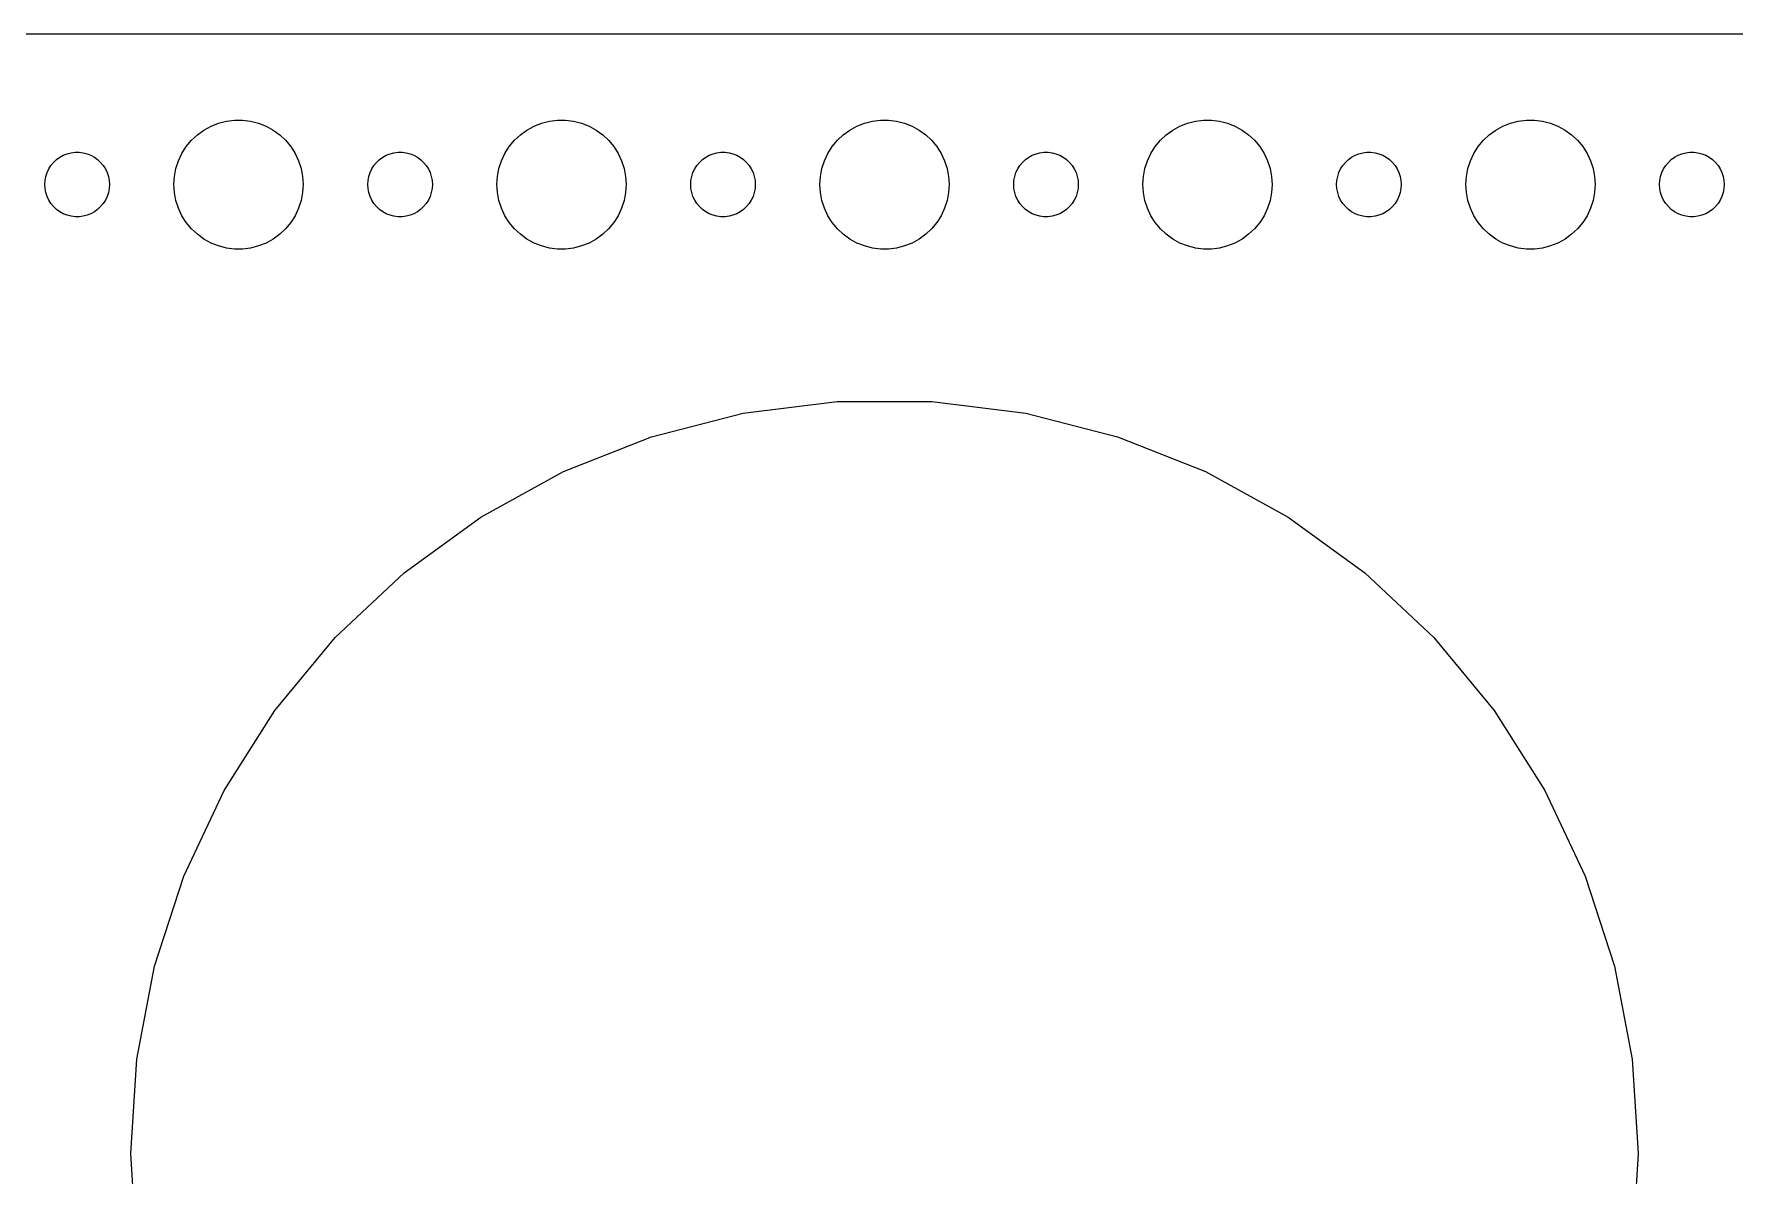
# Model space of a CAD drawing. Header units: metres. Extents: x -202 to 202, y -52 to 52.
# Drawn here: x -114.5 to -35.5, y -1 to 52 of the extents above; entities that cross this region are included whole.
import ezdxf

# ---------------------------------------------------------------- set-up
doc = ezdxf.new("R2010")
doc.units = ezdxf.units.M

msp = doc.modelspace()

# ---------------------------------------------------------------- linework, layer by layer
for p, q in [((197.314, 51.9901), (-197.314, 51.9901)), ((-106.912, 47.3115), (-106.607, 47.533)), ((-106.607, 47.533), (-106.277, 47.7145)), ((-106.277, 47.7145), (-105.927, 47.8532)), ((-105.927, 47.8532), (-105.562, 47.9469)), ((-105.562, 47.9469), (-105.188, 47.9941)), ((-105.188, 47.9941), (-104.812, 47.9941)), ((-104.812, 47.9941), (-104.438, 47.9469)), ((-104.438, 47.9469), (-104.073, 47.8532)), ((-104.073, 47.8532), (-103.723, 47.7145)), ((-103.723, 47.7145), (-103.393, 47.533)), ((-103.393, 47.533), (-103.088, 47.3115)), ((-91.9123, 47.3115), (-91.6075, 47.533)), ((-91.6075, 47.533), (-91.2773, 47.7145)), ((-91.2773, 47.7145), (-90.927, 47.8532)), ((-90.927, 47.8532), (-90.5621, 47.9469)), ((-90.5621, 47.9469), (-90.1884, 47.9941)), ((-90.1884, 47.9941), (-89.8116, 47.9941)), ((-89.8116, 47.9941), (-89.4379, 47.9469)), ((-89.4379, 47.9469), (-89.073, 47.8532)), ((-89.073, 47.8532), (-88.7227, 47.7145)), ((-88.7227, 47.7145), (-88.3925, 47.533)), ((-88.3925, 47.533), (-88.0877, 47.3115)), ((-76.9123, 47.3115), (-76.6075, 47.533)), ((-76.6075, 47.533), (-76.2773, 47.7145)), ((-76.2773, 47.7145), (-75.927, 47.8532)), ((-75.927, 47.8532), (-75.5621, 47.9469)), ((-75.5621, 47.9469), (-75.1884, 47.9941)), ((-75.1884, 47.9941), (-74.8116, 47.9941)), ((-74.8116, 47.9941), (-74.4379, 47.9469)), ((-74.4379, 47.9469), (-74.073, 47.8532)), ((-74.073, 47.8532), (-73.7227, 47.7145)), ((-73.7227, 47.7145), (-73.3925, 47.533)), ((-73.3925, 47.533), (-73.0877, 47.3115)), ((-61.9123, 47.3115), (-61.6075, 47.533)), ((-61.6075, 47.533), (-61.2773, 47.7145)), ((-61.2773, 47.7145), (-60.927, 47.8532)), ((-60.927, 47.8532), (-60.5621, 47.9469)), ((-60.5621, 47.9469), (-60.1884, 47.9941)), ((-60.1884, 47.9941), (-59.8116, 47.9941)), ((-59.8116, 47.9941), (-59.4379, 47.9469)), ((-59.4379, 47.9469), (-59.0729, 47.8532)), ((-59.0729, 47.8532), (-58.7227, 47.7145)), ((-58.7227, 47.7145), (-58.3925, 47.533)), ((-58.3925, 47.533), (-58.0877, 47.3115)), ((-46.9123, 47.3115), (-46.6075, 47.533)), ((-46.6075, 47.533), (-46.2773, 47.7145)), ((-46.2773, 47.7145), (-45.927, 47.8532)), ((-45.927, 47.8532), (-45.5621, 47.9469)), ((-45.5621, 47.9469), (-45.1884, 47.9941)), ((-45.1884, 47.9941), (-44.8116, 47.9941)), ((-44.8116, 47.9941), (-44.4379, 47.9469)), ((-44.4379, 47.9469), (-44.0729, 47.8532)), ((-44.0729, 47.8532), (-43.7227, 47.7145)), ((-43.7227, 47.7145), (-43.3925, 47.533)), ((-43.3925, 47.533), (-43.0877, 47.3115)), ((-107.629, 46.4453), (-107.427, 46.7634)), ((-107.427, 46.7634), (-107.187, 47.0536)), ((-107.187, 47.0536), (-106.912, 47.3115)), ((-103.088, 47.3115), (-102.813, 47.0536)), ((-102.813, 47.0536), (-102.573, 46.7634)), ((-102.573, 46.7634), (-102.371, 46.4453)), ((-92.6289, 46.4453), (-92.427, 46.7634)), ((-92.427, 46.7634), (-92.1869, 47.0536)), ((-92.1869, 47.0536), (-91.9123, 47.3115)), ((-88.0877, 47.3115), (-87.8131, 47.0536)), ((-87.8131, 47.0536), (-87.573, 46.7634)), ((-87.573, 46.7634), (-87.3711, 46.4453)), ((-77.6289, 46.4453), (-77.427, 46.7634)), ((-77.427, 46.7634), (-77.1869, 47.0536)), ((-77.1869, 47.0536), (-76.9123, 47.3115)), ((-73.0877, 47.3115), (-72.8131, 47.0536)), ((-72.8131, 47.0536), (-72.573, 46.7634)), ((-72.573, 46.7634), (-72.3711, 46.4453)), ((-62.6289, 46.4453), (-62.427, 46.7634)), ((-62.427, 46.7634), (-62.1869, 47.0536)), ((-62.1869, 47.0536), (-61.9123, 47.3115)), ((-58.0877, 47.3115), (-57.8131, 47.0536)), ((-57.8131, 47.0536), (-57.5729, 46.7634)), ((-57.5729, 46.7634), (-57.3711, 46.4453)), ((-47.6289, 46.4453), (-47.427, 46.7634)), ((-47.427, 46.7634), (-47.1869, 47.0536)), ((-47.1869, 47.0536), (-46.9123, 47.3115)), ((-43.0877, 47.3115), (-42.8131, 47.0536)), ((-42.8131, 47.0536), (-42.5729, 46.7634)), ((-42.5729, 46.7634), (-42.3711, 46.4453)), ((-113.814, 45.7226), (-113.714, 45.8817)), ((-113.714, 45.8817), (-113.593, 46.0268)), ((-113.593, 46.0268), (-113.456, 46.1558)), ((-113.456, 46.1558), (-113.304, 46.2665)), ((-113.304, 46.2665), (-113.139, 46.3572)), ((-113.139, 46.3572), (-112.964, 46.4266)), ((-112.964, 46.4266), (-112.781, 46.4734)), ((-112.781, 46.4734), (-112.594, 46.497)), ((-112.594, 46.497), (-112.406, 46.497)), ((-112.406, 46.497), (-112.219, 46.4734)), ((-112.219, 46.4734), (-112.036, 46.4266)), ((-112.036, 46.4266), (-111.861, 46.3572)), ((-111.861, 46.3572), (-111.696, 46.2665)), ((-111.696, 46.2665), (-111.544, 46.1558)), ((-111.544, 46.1558), (-111.407, 46.0268)), ((-111.407, 46.0268), (-111.286, 45.8817)), ((-111.286, 45.8817), (-111.186, 45.7226)), ((-107.906, 45.7461), (-107.789, 46.1044)), ((-107.789, 46.1044), (-107.629, 46.4453)), ((-102.371, 46.4453), (-102.211, 46.1044)), ((-102.211, 46.1044), (-102.094, 45.7461)), ((-98.8145, 45.7226), (-98.7135, 45.8817)), ((-98.7135, 45.8817), (-98.5934, 46.0268)), ((-98.5934, 46.0268), (-98.4561, 46.1558)), ((-98.4561, 46.1558), (-98.3037, 46.2665)), ((-98.3037, 46.2665), (-98.1387, 46.3572)), ((-98.1387, 46.3572), (-97.9635, 46.4266)), ((-97.9635, 46.4266), (-97.7811, 46.4734)), ((-97.7811, 46.4734), (-97.5942, 46.497)), ((-97.5942, 46.497), (-97.4058, 46.497)), ((-97.4058, 46.497), (-97.2189, 46.4734)), ((-97.2189, 46.4734), (-97.0365, 46.4266)), ((-97.0365, 46.4266), (-96.8613, 46.3572)), ((-96.8613, 46.3572), (-96.6963, 46.2665)), ((-96.6963, 46.2665), (-96.5439, 46.1558)), ((-96.5439, 46.1558), (-96.4065, 46.0268)), ((-96.4065, 46.0268), (-96.2865, 45.8817)), ((-96.2865, 45.8817), (-96.1855, 45.7226)), ((-92.9057, 45.7461), (-92.7893, 46.1044)), ((-92.7893, 46.1044), (-92.6289, 46.4453)), ((-87.3711, 46.4453), (-87.2107, 46.1044)), ((-87.2107, 46.1044), (-87.0943, 45.7461)), ((-83.8145, 45.7226), (-83.7135, 45.8817)), ((-83.7135, 45.8817), (-83.5934, 46.0268)), ((-83.5934, 46.0268), (-83.4561, 46.1558)), ((-83.4561, 46.1558), (-83.3037, 46.2665)), ((-83.3037, 46.2665), (-83.1387, 46.3572)), ((-83.1387, 46.3572), (-82.9635, 46.4266)), ((-82.9635, 46.4266), (-82.7811, 46.4734)), ((-82.7811, 46.4734), (-82.5942, 46.497)), ((-82.5942, 46.497), (-82.4058, 46.497)), ((-82.4058, 46.497), (-82.2189, 46.4734)), ((-82.2189, 46.4734), (-82.0365, 46.4266)), ((-82.0365, 46.4266), (-81.8613, 46.3572)), ((-81.8613, 46.3572), (-81.6963, 46.2665)), ((-81.6963, 46.2665), (-81.5439, 46.1558)), ((-81.5439, 46.1558), (-81.4065, 46.0268)), ((-81.4065, 46.0268), (-81.2865, 45.8817)), ((-81.2865, 45.8817), (-81.1855, 45.7226)), ((-77.9057, 45.7461), (-77.7893, 46.1044)), ((-77.7893, 46.1044), (-77.6289, 46.4453)), ((-72.3711, 46.4453), (-72.2107, 46.1044)), ((-72.2107, 46.1044), (-72.0943, 45.7461)), ((-68.8145, 45.7226), (-68.7135, 45.8817)), ((-68.7135, 45.8817), (-68.5934, 46.0268)), ((-68.5934, 46.0268), (-68.4561, 46.1558)), ((-68.4561, 46.1558), (-68.3037, 46.2665)), ((-68.3037, 46.2665), (-68.1387, 46.3572)), ((-68.1387, 46.3572), (-67.9635, 46.4266)), ((-67.9635, 46.4266), (-67.7811, 46.4734)), ((-67.7811, 46.4734), (-67.5942, 46.497)), ((-67.5942, 46.497), (-67.4058, 46.497)), ((-67.4058, 46.497), (-67.2189, 46.4734)), ((-67.2189, 46.4734), (-67.0365, 46.4266)), ((-67.0365, 46.4266), (-66.8613, 46.3572)), ((-66.8613, 46.3572), (-66.6963, 46.2665)), ((-66.6963, 46.2665), (-66.5439, 46.1558)), ((-66.5439, 46.1558), (-66.4065, 46.0268)), ((-66.4065, 46.0268), (-66.2865, 45.8817)), ((-66.2865, 45.8817), (-66.1855, 45.7226)), ((-62.9057, 45.7461), (-62.7893, 46.1044)), ((-62.7893, 46.1044), (-62.6289, 46.4453)), ((-57.3711, 46.4453), (-57.2107, 46.1044)), ((-57.2107, 46.1044), (-57.0942, 45.7461)), ((-53.8145, 45.7226), (-53.7135, 45.8817)), ((-53.7135, 45.8817), (-53.5934, 46.0268)), ((-53.5934, 46.0268), (-53.4561, 46.1558)), ((-53.4561, 46.1558), (-53.3037, 46.2665)), ((-53.3037, 46.2665), (-53.1387, 46.3572)), ((-53.1387, 46.3572), (-52.9635, 46.4266)), ((-52.9635, 46.4266), (-52.7811, 46.4734)), ((-52.7811, 46.4734), (-52.5942, 46.497)), ((-52.5942, 46.497), (-52.4058, 46.497)), ((-52.4058, 46.497), (-52.2189, 46.4734)), ((-52.2189, 46.4734), (-52.0365, 46.4266)), ((-52.0365, 46.4266), (-51.8613, 46.3572)), ((-51.8613, 46.3572), (-51.6963, 46.2665)), ((-51.6963, 46.2665), (-51.5439, 46.1558)), ((-51.5439, 46.1558), (-51.4065, 46.0268)), ((-51.4065, 46.0268), (-51.2865, 45.8817)), ((-51.2865, 45.8817), (-51.1855, 45.7226)), ((-47.9057, 45.7461), (-47.7893, 46.1044)), ((-47.7893, 46.1044), (-47.6289, 46.4453)), ((-42.3711, 46.4453), (-42.2107, 46.1044)), ((-42.2107, 46.1044), (-42.0942, 45.7461)), ((-38.8145, 45.7226), (-38.7135, 45.8817)), ((-38.7135, 45.8817), (-38.5934, 46.0268)), ((-38.5934, 46.0268), (-38.4561, 46.1558)), ((-38.4561, 46.1558), (-38.3037, 46.2665)), ((-38.3037, 46.2665), (-38.1387, 46.3572)), ((-38.1387, 46.3572), (-37.9635, 46.4266)), ((-37.9635, 46.4266), (-37.7811, 46.4734)), ((-37.7811, 46.4734), (-37.5942, 46.497)), ((-37.5942, 46.497), (-37.4058, 46.497)), ((-37.4058, 46.497), (-37.2189, 46.4734)), ((-37.2189, 46.4734), (-37.0365, 46.4266)), ((-37.0365, 46.4266), (-36.8613, 46.3572)), ((-36.8613, 46.3572), (-36.6963, 46.2665)), ((-36.6963, 46.2665), (-36.5439, 46.1558)), ((-36.5439, 46.1558), (-36.4065, 46.0268)), ((-36.4065, 46.0268), (-36.2865, 45.8817)), ((-36.2865, 45.8817), (-36.1855, 45.7226)), ((-114, 45), (-113.988, 45.188)), ((-113.988, 45.188), (-113.953, 45.373)), ((-113.953, 45.373), (-113.895, 45.5522)), ((-113.895, 45.5522), (-113.814, 45.7226)), ((-111.186, 45.7226), (-111.105, 45.5522)), ((-111.105, 45.5522), (-111.047, 45.373)), ((-111.047, 45.373), (-111.012, 45.188)), ((-111.012, 45.188), (-111, 45)), ((-108, 45), (-107.976, 45.376)), ((-107.976, 45.376), (-107.906, 45.7461)), ((-102.094, 45.7461), (-102.024, 45.376)), ((-102.024, 45.376), (-102, 45)), ((-99, 45), (-98.9882, 45.188)), ((-98.9882, 45.188), (-98.9529, 45.373)), ((-98.9529, 45.373), (-98.8947, 45.5522)), ((-98.8947, 45.5522), (-98.8145, 45.7226)), ((-96.1855, 45.7226), (-96.1053, 45.5522)), ((-96.1053, 45.5522), (-96.0471, 45.373)), ((-96.0471, 45.373), (-96.0118, 45.188)), ((-96.0118, 45.188), (-96, 45)), ((-93, 45), (-92.9763, 45.376)), ((-92.9763, 45.376), (-92.9057, 45.7461)), ((-87.0943, 45.7461), (-87.0237, 45.376)), ((-87.0237, 45.376), (-87, 45)), ((-84, 45), (-83.9882, 45.188)), ((-83.9882, 45.188), (-83.9529, 45.373)), ((-83.9529, 45.373), (-83.8947, 45.5522)), ((-83.8947, 45.5522), (-83.8145, 45.7226)), ((-81.1855, 45.7226), (-81.1053, 45.5522)), ((-81.1053, 45.5522), (-81.0471, 45.373)), ((-81.0471, 45.373), (-81.0118, 45.188)), ((-81.0118, 45.188), (-81, 45)), ((-78, 45), (-77.9763, 45.376)), ((-77.9763, 45.376), (-77.9057, 45.7461)), ((-72.0943, 45.7461), (-72.0237, 45.376)), ((-72.0237, 45.376), (-72, 45)), ((-69, 45), (-68.9882, 45.188)), ((-68.9882, 45.188), (-68.9529, 45.373)), ((-68.9529, 45.373), (-68.8947, 45.5522)), ((-68.8947, 45.5522), (-68.8145, 45.7226)), ((-66.1855, 45.7226), (-66.1053, 45.5522)), ((-66.1053, 45.5522), (-66.0471, 45.373)), ((-66.0471, 45.373), (-66.0118, 45.188)), ((-66.0118, 45.188), (-66, 45)), ((-63, 45), (-62.9763, 45.376)), ((-62.9763, 45.376), (-62.9057, 45.7461)), ((-57.0942, 45.7461), (-57.0237, 45.376)), ((-57.0237, 45.376), (-57, 45)), ((-54, 45), (-53.9882, 45.188)), ((-53.9882, 45.188), (-53.9529, 45.373)), ((-53.9529, 45.373), (-53.8947, 45.5522)), ((-53.8947, 45.5522), (-53.8145, 45.7226)), ((-51.1855, 45.7226), (-51.1053, 45.5522)), ((-51.1053, 45.5522), (-51.0471, 45.373)), ((-51.0471, 45.373), (-51.0118, 45.188)), ((-51.0118, 45.188), (-51, 45)), ((-48, 45), (-47.9763, 45.376)), ((-47.9763, 45.376), (-47.9057, 45.7461)), ((-42.0942, 45.7461), (-42.0237, 45.376)), ((-42.0237, 45.376), (-42, 45)), ((-39, 45), (-38.9882, 45.188)), ((-38.9882, 45.188), (-38.9529, 45.373)), ((-38.9529, 45.373), (-38.8947, 45.5522)), ((-38.8947, 45.5522), (-38.8145, 45.7226)), ((-36.1855, 45.7226), (-36.1053, 45.5522)), ((-36.1053, 45.5522), (-36.0471, 45.373)), ((-36.0471, 45.373), (-36.0118, 45.188)), ((-36.0118, 45.188), (-36, 45)), ((-113.988, 44.812), (-114, 45)), ((-113.953, 44.627), (-113.988, 44.812)), ((-113.895, 44.4478), (-113.953, 44.627)), ((-113.814, 44.2774), (-113.895, 44.4478)), ((-113.714, 44.1183), (-113.814, 44.2774)), ((-111.186, 44.2774), (-111.286, 44.1183)), ((-111.105, 44.4478), (-111.186, 44.2774)), ((-111.047, 44.627), (-111.105, 44.4478)), ((-111.012, 44.812), (-111.047, 44.627)), ((-111, 45), (-111.012, 44.812)), ((-107.976, 44.624), (-108, 45)), ((-107.906, 44.2539), (-107.976, 44.624)), ((-107.789, 43.8956), (-107.906, 44.2539)), ((-102.094, 44.2539), (-102.211, 43.8956)), ((-102.024, 44.624), (-102.094, 44.2539)), ((-102, 45), (-102.024, 44.624)), ((-98.9882, 44.812), (-99, 45)), ((-98.9529, 44.627), (-98.9882, 44.812)), ((-98.8947, 44.4478), (-98.9529, 44.627)), ((-98.8145, 44.2774), (-98.8947, 44.4478)), ((-98.7135, 44.1183), (-98.8145, 44.2774)), ((-96.1855, 44.2774), (-96.2865, 44.1183)), ((-96.1053, 44.4478), (-96.1855, 44.2774)), ((-96.0471, 44.627), (-96.1053, 44.4478)), ((-96.0118, 44.812), (-96.0471, 44.627)), ((-96, 45), (-96.0118, 44.812)), ((-92.9763, 44.624), (-93, 45)), ((-92.9057, 44.2539), (-92.9763, 44.624)), ((-92.7893, 43.8956), (-92.9057, 44.2539)), ((-87.0943, 44.2539), (-87.2107, 43.8956)), ((-87.0237, 44.624), (-87.0943, 44.2539)), ((-87, 45), (-87.0237, 44.624)), ((-83.9882, 44.812), (-84, 45)), ((-83.9529, 44.627), (-83.9882, 44.812)), ((-83.8947, 44.4478), (-83.9529, 44.627)), ((-83.8145, 44.2774), (-83.8947, 44.4478)), ((-83.7135, 44.1183), (-83.8145, 44.2774)), ((-81.1855, 44.2774), (-81.2865, 44.1183)), ((-81.1053, 44.4478), (-81.1855, 44.2774)), ((-81.0471, 44.627), (-81.1053, 44.4478)), ((-81.0118, 44.812), (-81.0471, 44.627)), ((-81, 45), (-81.0118, 44.812)), ((-77.9763, 44.624), (-78, 45)), ((-77.9057, 44.2539), (-77.9763, 44.624)), ((-77.7893, 43.8956), (-77.9057, 44.2539)), ((-72.0943, 44.2539), (-72.2107, 43.8956)), ((-72.0237, 44.624), (-72.0943, 44.2539)), ((-72, 45), (-72.0237, 44.624)), ((-68.9882, 44.812), (-69, 45)), ((-68.9529, 44.627), (-68.9882, 44.812)), ((-68.8947, 44.4478), (-68.9529, 44.627)), ((-68.8145, 44.2774), (-68.8947, 44.4478)), ((-68.7135, 44.1183), (-68.8145, 44.2774)), ((-66.1855, 44.2774), (-66.2865, 44.1183)), ((-66.1053, 44.4478), (-66.1855, 44.2774)), ((-66.0471, 44.627), (-66.1053, 44.4478)), ((-66.0118, 44.812), (-66.0471, 44.627)), ((-66, 45), (-66.0118, 44.812)), ((-62.9763, 44.624), (-63, 45)), ((-62.9057, 44.2539), (-62.9763, 44.624)), ((-62.7893, 43.8956), (-62.9057, 44.2539)), ((-57.0942, 44.2539), (-57.2107, 43.8956)), ((-57.0237, 44.624), (-57.0942, 44.2539)), ((-57, 45), (-57.0237, 44.624)), ((-53.9882, 44.812), (-54, 45)), ((-53.9529, 44.627), (-53.9882, 44.812)), ((-53.8947, 44.4478), (-53.9529, 44.627)), ((-53.8145, 44.2774), (-53.8947, 44.4478)), ((-53.7135, 44.1183), (-53.8145, 44.2774)), ((-51.1855, 44.2774), (-51.2865, 44.1183)), ((-51.1053, 44.4478), (-51.1855, 44.2774)), ((-51.0471, 44.627), (-51.1053, 44.4478)), ((-51.0118, 44.812), (-51.0471, 44.627)), ((-51, 45), (-51.0118, 44.812)), ((-47.9763, 44.624), (-48, 45)), ((-47.9057, 44.2539), (-47.9763, 44.624)), ((-47.7893, 43.8956), (-47.9057, 44.2539)), ((-42.0942, 44.2539), (-42.2107, 43.8956)), ((-42.0237, 44.624), (-42.0942, 44.2539)), ((-42, 45), (-42.0237, 44.624)), ((-38.9882, 44.812), (-39, 45)), ((-38.9529, 44.627), (-38.9882, 44.812)), ((-38.8947, 44.4478), (-38.9529, 44.627)), ((-38.8145, 44.2774), (-38.8947, 44.4478)), ((-38.7135, 44.1183), (-38.8145, 44.2774)), ((-36.1855, 44.2774), (-36.2865, 44.1183)), ((-36.1053, 44.4478), (-36.1855, 44.2774)), ((-36.0471, 44.627), (-36.1053, 44.4478)), ((-36.0118, 44.812), (-36.0471, 44.627)), ((-36, 45), (-36.0118, 44.812)), ((-113.593, 43.9732), (-113.714, 44.1183)), ((-113.456, 43.8442), (-113.593, 43.9732)), ((-113.304, 43.7335), (-113.456, 43.8442)), ((-113.139, 43.6428), (-113.304, 43.7335)), ((-112.964, 43.5734), (-113.139, 43.6428)), ((-112.781, 43.5266), (-112.964, 43.5734)), ((-112.594, 43.503), (-112.781, 43.5266)), ((-112.406, 43.503), (-112.594, 43.503)), ((-112.219, 43.5266), (-112.406, 43.503)), ((-112.036, 43.5734), (-112.219, 43.5266)), ((-111.861, 43.6428), (-112.036, 43.5734)), ((-111.696, 43.7335), (-111.861, 43.6428)), ((-111.544, 43.8442), (-111.696, 43.7335)), ((-111.407, 43.9732), (-111.544, 43.8442)), ((-111.286, 44.1183), (-111.407, 43.9732)), ((-107.629, 43.5547), (-107.789, 43.8956)), ((-107.427, 43.2366), (-107.629, 43.5547)), ((-102.371, 43.5547), (-102.573, 43.2366)), ((-102.211, 43.8956), (-102.371, 43.5547)), ((-98.5934, 43.9732), (-98.7135, 44.1183)), ((-98.4561, 43.8442), (-98.5934, 43.9732)), ((-98.3037, 43.7335), (-98.4561, 43.8442)), ((-98.1387, 43.6428), (-98.3037, 43.7335)), ((-97.9635, 43.5734), (-98.1387, 43.6428)), ((-97.7811, 43.5266), (-97.9635, 43.5734)), ((-97.5942, 43.503), (-97.7811, 43.5266)), ((-97.4058, 43.503), (-97.5942, 43.503)), ((-97.2189, 43.5266), (-97.4058, 43.503)), ((-97.0365, 43.5734), (-97.2189, 43.5266)), ((-96.8613, 43.6428), (-97.0365, 43.5734)), ((-96.6963, 43.7335), (-96.8613, 43.6428)), ((-96.5439, 43.8442), (-96.6963, 43.7335)), ((-96.4065, 43.9732), (-96.5439, 43.8442)), ((-96.2865, 44.1183), (-96.4065, 43.9732)), ((-92.6289, 43.5547), (-92.7893, 43.8956)), ((-92.427, 43.2366), (-92.6289, 43.5547)), ((-87.3711, 43.5547), (-87.573, 43.2366)), ((-87.2107, 43.8956), (-87.3711, 43.5547)), ((-83.5934, 43.9732), (-83.7135, 44.1183)), ((-83.4561, 43.8442), (-83.5934, 43.9732)), ((-83.3037, 43.7335), (-83.4561, 43.8442)), ((-83.1387, 43.6428), (-83.3037, 43.7335)), ((-82.9635, 43.5734), (-83.1387, 43.6428)), ((-82.7811, 43.5266), (-82.9635, 43.5734)), ((-82.5942, 43.503), (-82.7811, 43.5266)), ((-82.4058, 43.503), (-82.5942, 43.503)), ((-82.2189, 43.5266), (-82.4058, 43.503)), ((-82.0365, 43.5734), (-82.2189, 43.5266)), ((-81.8613, 43.6428), (-82.0365, 43.5734)), ((-81.6963, 43.7335), (-81.8613, 43.6428)), ((-81.5439, 43.8442), (-81.6963, 43.7335)), ((-81.4065, 43.9732), (-81.5439, 43.8442)), ((-81.2865, 44.1183), (-81.4065, 43.9732)), ((-77.6289, 43.5547), (-77.7893, 43.8956)), ((-77.427, 43.2366), (-77.6289, 43.5547)), ((-72.3711, 43.5547), (-72.573, 43.2366)), ((-72.2107, 43.8956), (-72.3711, 43.5547)), ((-68.5934, 43.9732), (-68.7135, 44.1183)), ((-68.4561, 43.8442), (-68.5934, 43.9732)), ((-68.3037, 43.7335), (-68.4561, 43.8442)), ((-68.1387, 43.6428), (-68.3037, 43.7335)), ((-67.9635, 43.5734), (-68.1387, 43.6428)), ((-67.7811, 43.5266), (-67.9635, 43.5734)), ((-67.5942, 43.503), (-67.7811, 43.5266)), ((-67.4058, 43.503), (-67.5942, 43.503)), ((-67.2189, 43.5266), (-67.4058, 43.503)), ((-67.0365, 43.5734), (-67.2189, 43.5266)), ((-66.8613, 43.6428), (-67.0365, 43.5734)), ((-66.6963, 43.7335), (-66.8613, 43.6428)), ((-66.5439, 43.8442), (-66.6963, 43.7335)), ((-66.4065, 43.9732), (-66.5439, 43.8442)), ((-66.2865, 44.1183), (-66.4065, 43.9732)), ((-62.6289, 43.5547), (-62.7893, 43.8956)), ((-62.427, 43.2366), (-62.6289, 43.5547)), ((-57.3711, 43.5547), (-57.5729, 43.2366)), ((-57.2107, 43.8956), (-57.3711, 43.5547)), ((-53.5934, 43.9732), (-53.7135, 44.1183)), ((-53.4561, 43.8442), (-53.5934, 43.9732)), ((-53.3037, 43.7335), (-53.4561, 43.8442)), ((-53.1387, 43.6428), (-53.3037, 43.7335)), ((-52.9635, 43.5734), (-53.1387, 43.6428)), ((-52.7811, 43.5266), (-52.9635, 43.5734)), ((-52.5942, 43.503), (-52.7811, 43.5266)), ((-52.4058, 43.503), (-52.5942, 43.503)), ((-52.2189, 43.5266), (-52.4058, 43.503)), ((-52.0365, 43.5734), (-52.2189, 43.5266)), ((-51.8613, 43.6428), (-52.0365, 43.5734)), ((-51.6963, 43.7335), (-51.8613, 43.6428)), ((-51.5439, 43.8442), (-51.6963, 43.7335)), ((-51.4065, 43.9732), (-51.5439, 43.8442)), ((-51.2865, 44.1183), (-51.4065, 43.9732)), ((-47.6289, 43.5547), (-47.7893, 43.8956)), ((-47.427, 43.2366), (-47.6289, 43.5547)), ((-42.3711, 43.5547), (-42.5729, 43.2366)), ((-42.2107, 43.8956), (-42.3711, 43.5547)), ((-38.5934, 43.9732), (-38.7135, 44.1183)), ((-38.4561, 43.8442), (-38.5934, 43.9732)), ((-38.3037, 43.7335), (-38.4561, 43.8442)), ((-38.1387, 43.6428), (-38.3037, 43.7335)), ((-37.9635, 43.5734), (-38.1387, 43.6428)), ((-37.7811, 43.5266), (-37.9635, 43.5734)), ((-37.5942, 43.503), (-37.7811, 43.5266)), ((-37.4058, 43.503), (-37.5942, 43.503)), ((-37.2189, 43.5266), (-37.4058, 43.503)), ((-37.0365, 43.5734), (-37.2189, 43.5266)), ((-36.8613, 43.6428), (-37.0365, 43.5734)), ((-36.6963, 43.7335), (-36.8613, 43.6428)), ((-36.5439, 43.8442), (-36.6963, 43.7335)), ((-36.4065, 43.9732), (-36.5439, 43.8442)), ((-36.2865, 44.1183), (-36.4065, 43.9732)), ((-107.187, 42.9464), (-107.427, 43.2366)), ((-106.912, 42.6885), (-107.187, 42.9464)), ((-106.607, 42.467), (-106.912, 42.6885)), ((-103.088, 42.6885), (-103.393, 42.467)), ((-102.813, 42.9464), (-103.088, 42.6885)), ((-102.573, 43.2366), (-102.813, 42.9464)), ((-92.1869, 42.9464), (-92.427, 43.2366)), ((-91.9123, 42.6885), (-92.1869, 42.9464)), ((-91.6075, 42.467), (-91.9123, 42.6885)), ((-88.0877, 42.6885), (-88.3925, 42.467)), ((-87.8131, 42.9464), (-88.0877, 42.6885)), ((-87.573, 43.2366), (-87.8131, 42.9464)), ((-77.1869, 42.9464), (-77.427, 43.2366)), ((-76.9123, 42.6885), (-77.1869, 42.9464)), ((-76.6075, 42.467), (-76.9123, 42.6885)), ((-73.0877, 42.6885), (-73.3925, 42.467)), ((-72.8131, 42.9464), (-73.0877, 42.6885)), ((-72.573, 43.2366), (-72.8131, 42.9464)), ((-62.1869, 42.9464), (-62.427, 43.2366)), ((-61.9123, 42.6885), (-62.1869, 42.9464)), ((-61.6075, 42.467), (-61.9123, 42.6885)), ((-58.0877, 42.6885), (-58.3925, 42.467)), ((-57.8131, 42.9464), (-58.0877, 42.6885)), ((-57.5729, 43.2366), (-57.8131, 42.9464)), ((-47.1869, 42.9464), (-47.427, 43.2366)), ((-46.9123, 42.6885), (-47.1869, 42.9464)), ((-46.6075, 42.467), (-46.9123, 42.6885)), ((-43.0877, 42.6885), (-43.3925, 42.467)), ((-42.8131, 42.9464), (-43.0877, 42.6885)), ((-42.5729, 43.2366), (-42.8131, 42.9464)), ((-106.277, 42.2855), (-106.607, 42.467)), ((-105.927, 42.1468), (-106.277, 42.2855)), ((-105.562, 42.0531), (-105.927, 42.1468)), ((-105.188, 42.0059), (-105.562, 42.0531)), ((-104.812, 42.0059), (-105.188, 42.0059)), ((-104.438, 42.0531), (-104.812, 42.0059)), ((-104.073, 42.1468), (-104.438, 42.0531)), ((-103.723, 42.2855), (-104.073, 42.1468)), ((-103.393, 42.467), (-103.723, 42.2855)), ((-91.2773, 42.2855), (-91.6075, 42.467)), ((-90.927, 42.1468), (-91.2773, 42.2855)), ((-90.5621, 42.0531), (-90.927, 42.1468)), ((-90.1884, 42.0059), (-90.5621, 42.0531)), ((-89.8116, 42.0059), (-90.1884, 42.0059)), ((-89.4379, 42.0531), (-89.8116, 42.0059)), ((-89.073, 42.1468), (-89.4379, 42.0531)), ((-88.7227, 42.2855), (-89.073, 42.1468)), ((-88.3925, 42.467), (-88.7227, 42.2855)), ((-76.2773, 42.2855), (-76.6075, 42.467)), ((-75.927, 42.1468), (-76.2773, 42.2855)), ((-75.5621, 42.0531), (-75.927, 42.1468)), ((-75.1884, 42.0059), (-75.5621, 42.0531)), ((-74.8116, 42.0059), (-75.1884, 42.0059)), ((-74.4379, 42.0531), (-74.8116, 42.0059)), ((-74.073, 42.1468), (-74.4379, 42.0531)), ((-73.7227, 42.2855), (-74.073, 42.1468)), ((-73.3925, 42.467), (-73.7227, 42.2855)), ((-61.2773, 42.2855), (-61.6075, 42.467)), ((-60.927, 42.1468), (-61.2773, 42.2855)), ((-60.5621, 42.0531), (-60.927, 42.1468)), ((-60.1884, 42.0059), (-60.5621, 42.0531)), ((-59.8116, 42.0059), (-60.1884, 42.0059)), ((-59.4379, 42.0531), (-59.8116, 42.0059)), ((-59.0729, 42.1468), (-59.4379, 42.0531)), ((-58.7227, 42.2855), (-59.0729, 42.1468)), ((-58.3925, 42.467), (-58.7227, 42.2855)), ((-46.2773, 42.2855), (-46.6075, 42.467)), ((-45.927, 42.1468), (-46.2773, 42.2855)), ((-45.5621, 42.0531), (-45.927, 42.1468)), ((-45.1884, 42.0059), (-45.5621, 42.0531)), ((-44.8116, 42.0059), (-45.1884, 42.0059)), ((-44.4379, 42.0531), (-44.8116, 42.0059)), ((-44.0729, 42.1468), (-44.4379, 42.0531)), ((-43.7227, 42.2855), (-44.0729, 42.1468)), ((-43.3925, 42.467), (-43.7227, 42.2855)), ((-81.5583, 34.3801), (-77.1977, 34.9309)), ((-77.1977, 34.9309), (-72.8023, 34.9309)), ((-72.8023, 34.9309), (-68.4417, 34.3801)), ((-85.8156, 33.287), (-81.5583, 34.3801)), ((-68.4417, 34.3801), (-64.1844, 33.287)), ((-89.9023, 31.6689), (-85.8156, 33.287)), ((-64.1844, 33.287), (-60.0977, 31.6689)), ((-93.7539, 29.5515), (-89.9023, 31.6689)), ((-60.0977, 31.6689), (-56.2461, 29.5515)), ((-97.3098, 26.968), (-93.7539, 29.5515)), ((-56.2461, 29.5515), (-52.6902, 26.968)), ((-100.514, 23.9591), (-97.3098, 26.968)), ((-52.6902, 26.968), (-49.4861, 23.9591)), ((-103.316, 20.5725), (-100.514, 23.9591)), ((-49.4861, 23.9591), (-46.6844, 20.5725)), ((-105.671, 16.8614), (-103.316, 20.5725)), ((-46.6844, 20.5725), (-44.3293, 16.8614)), ((-107.542, 12.8844), (-105.671, 16.8614)), ((-44.3293, 16.8614), (-42.4578, 12.8844)), ((-108.9, 8.70413), (-107.542, 12.8844)), ((-42.4578, 12.8844), (-41.0996, 8.70413)), ((-109.724, 4.38666), (-108.9, 8.70413)), ((-41.0996, 8.70413), (-40.276, 4.38666)), ((-110, 0), (-109.724, 4.38666)), ((-40.276, 4.38666), (-40, 0)), ((-109.724, -4.38666), (-110, 0)), ((-40, 0), (-40.276, -4.38666))]:
    msp.add_line(p, q)

doc.saveas('drawing.dxf')
